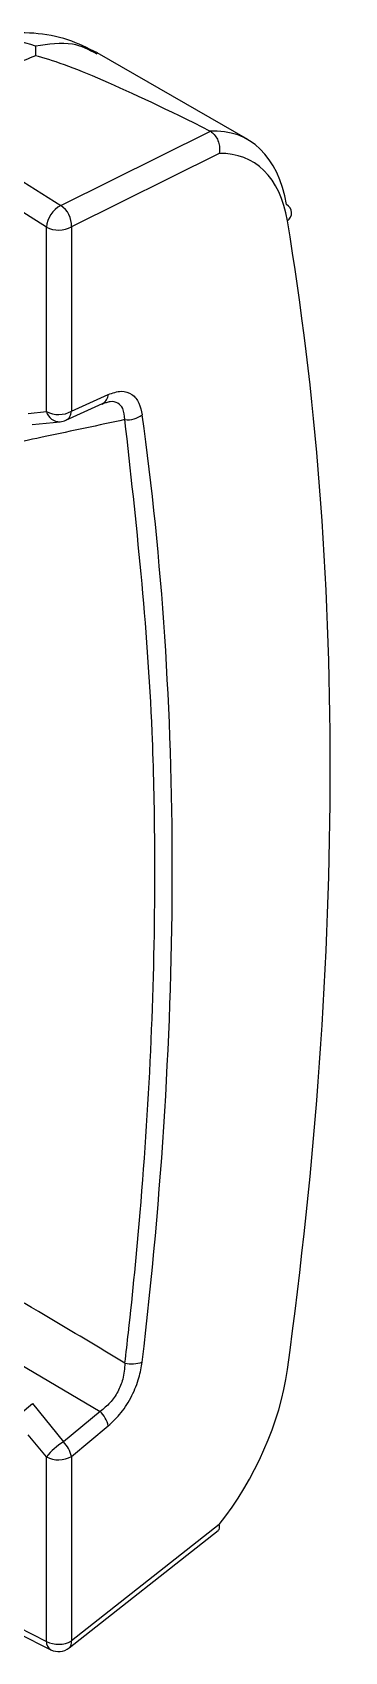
# Model space of a CAD drawing. Extents: x 2 to 136, y 1 to 99.
# Drawn here: x 17.69 to 17.87, y 84.103 to 85.035 of the extents above; entities that cross this region are included whole.
import ezdxf

# ---------------------------------------------------------------- set-up
doc = ezdxf.new("R2010")
doc.units = 0
doc.header["$MEASUREMENT"] = 0
doc.layers.add('OBJECT', color=7, linetype='CONTINUOUS')

msp = doc.modelspace()

# ---------------------------------------------------------------- linework, layer by layer
at = {"layer": 'OBJECT'}
for p, q in [((17.69238, 85.02729), (17.69234, 85.02176)), ((17.81449, 84.97345), (17.72783, 85.02347)), ((17.62807, 84.98509), (17.70679, 84.93557)), ((17.70679, 84.93557), (17.79297, 84.97827)), ((17.79297, 84.97827), (17.7927, 84.97842)), ((17.69855, 84.92308), (17.6269, 84.96814)), ((17.79804, 84.96547), (17.71299, 84.92334)), ((17.69855, 84.8169), (17.69855, 84.92308)), ((17.71299, 84.92334), (17.71299, 84.81715)), ((17.70969, 84.81191), (17.73086, 84.82153)), ((17.71299, 84.81715), (17.73415, 84.82677)), ((17.73297, 84.82203), (17.7314, 84.82163)), ((17.68815, 84.81588), (17.69855, 84.8169)), ((17.69031, 84.80948), (17.70652, 84.81106)), ((17.61909, 84.30637), (17.72951, 84.24147)), ((17.65728, 84.21839), (17.6905, 84.24592)), ((17.6905, 84.24592), (17.70834, 84.22393)), ((17.72951, 84.24147), (17.70834, 84.22393)), ((17.69855, 84.21527), (17.68815, 84.22807)), ((17.71299, 84.21552), (17.73415, 84.23307)), ((17.69855, 84.10908), (17.69855, 84.21527)), ((17.71299, 84.21552), (17.71299, 84.10934)), ((17.71174, 84.10535), (17.79753, 84.17294)), ((17.79804, 84.17636), (17.71299, 84.10934)), ((17.68205, 84.11742), (17.69855, 84.10908)), ((17.68205, 84.11388), (17.70104, 84.10428))]:
    msp.add_line(p, q, dxfattribs=at)
for centre, radius, start, end in [((17.7144, 84.92159), 0.01593, 118.57283, 174.61885), ((17.6994, 84.92414), 0.01361, 356.61778, 57.14319), ((17.83431, 84.93125), 0.00543, 303.42013, 62.44955), ((17.70553, 84.93664), 0.01525, 242.75324, 299.28003), ((17.72805, 84.82695), 0.0061, 297.35608, 358.3258), ((17.70553, 84.83046), 0.01525, 242.75324, 299.28003), ((17.70649, 84.81938), 0.00832, 197.39102, 270.24264), ((17.70555, 84.82101), 0.01, 275.56151, 294.44248), ((17.70689, 84.81733), 0.0061, 297.35523, 358.32444), ((17.74526, 84.82608), 0.01387, 263.82724, 307.5336), ((17.74785, 84.28578), 0.01696, 256.08616, 290.232), ((17.71848, 84.22989), 0.01599, 11.4411, 46.39167), ((17.72906, 84.19063), 0.03922, 121.88635, 141.08507), ((17.70553, 84.22883), 0.01525, 242.75324, 299.28003), ((17.69731, 84.21235), 0.016, 11.4435, 46.39001), ((17.70388, 84.1088), 0.00534, 177.00044, 237.89573), ((17.70553, 84.12264), 0.01525, 242.75324, 299.28003), ((17.70555, 84.1132), 0.01, 243.17761, 308.23609), ((17.7088, 84.10845), 0.00428, 313.41551, 11.95324)]:
    msp.add_arc(centre, radius, start, end, dxfattribs=at)
for centre, major_axis, ratio, start_param, end_param in [((19.2872, 83.98471), (1.61042, -1.03656), 0.039919, 2.784729, 3.025842), ((17.7574, 84.86784), (0.05582, 0.1063), 0.548821, 5.657508, 6.594129), ((17.76484, 84.86398), (0.05084, 0.09763), 0.546171, 5.655725, 6.577259), ((16.36173, 83.6493), (1.0353, 1.98807), 0.546171, 5.292217, 5.655725), ((16.31741, 83.62087), (1.00355, 1.9254), 0.546183, 5.319886, 5.628915), ((17.76484, 84.23523), (0.05084, 0.09763), 0.546171, 4.370683, 5.292217)]:
    msp.add_ellipse(centre, major_axis=major_axis, ratio=ratio, start_param=start_param, end_param=end_param, dxfattribs=at)
for points, knots in [([(17.72807, 85.02334), (17.72245, 85.02612), (17.71086, 85.03186), (17.69121, 85.03535), (17.67059, 85.03487), (17.65746, 85.03054), (17.65088, 85.02837)], [0, 0, 0, 0, 0.234436, 0.483458, 0.741033, 1, 1, 1, 1]), ([(17.69238, 85.02729), (17.68477, 85.02956), (17.67001, 85.03395), (17.65714, 85.03001), (17.6509, 85.0281)], [0, 0, 0, 0, 0.516059, 1, 1, 1, 1]), ([(17.72778, 85.02268), (17.72324, 85.02506), (17.71303, 85.03042), (17.69975, 85.02841), (17.69238, 85.02729)], [0, 0, 0, 0, 0.445445, 1, 1, 1, 1]), ([(17.69234, 85.02176), (17.68824, 85.02005), (17.66776, 85.01154), (17.58178, 84.97577), (17.41648, 84.90681), (17.26904, 84.8437), (17.18638, 84.80831)], [0, 0, 0, 0, 0.024148, 0.120739, 0.507103, 1, 1, 1, 1]), ([(17.79297, 84.97827), (17.79376, 84.97768), (17.79534, 84.97651), (17.79711, 84.9737), (17.79819, 84.97047), (17.79837, 84.96769), (17.79817, 84.96607), (17.79805, 84.96553), (17.79804, 84.96547)], [0, 0, 0, 0, 0.2192768, 0.4385033, 0.6592408, 0.8829816, 0.9858182, 1, 1, 1, 1]), ([(17.73071, 84.82129), (17.73137, 84.82164), (17.73245, 84.82222), (17.73279, 84.82221), (17.73292, 84.82221)], [0, 0, 0, 0, 0.618083, 1, 1, 1, 1]), ([(17.74377, 84.81229), (17.74355, 84.8146), (17.74316, 84.81871), (17.73985, 84.82202), (17.73635, 84.82306), (17.73374, 84.82227), (17.73297, 84.82203)], [0, 0, 0, 0, 0.346608, 0.61581, 0.885438, 1, 1, 1, 1]), ([(17.73415, 84.82677), (17.7367, 84.82764), (17.74181, 84.82939), (17.74802, 84.82735), (17.75215, 84.82239), (17.75322, 84.81742), (17.75372, 84.81508)], [0, 0, 0, 0, 0.2618794, 0.5244054, 0.7764165, 1, 1, 1, 1]), ([(17.74377, 84.81229), (17.72848, 84.80904), (17.70677, 84.80444), (17.685, 84.79979), (17.67857, 84.79841)], [0, 0, 0, 0, 0.7043889, 1, 1, 1, 1]), ([(17.74377, 84.26931), (17.74445, 84.27513), (17.74782, 84.3042), (17.75718, 84.40033), (17.76127, 84.49388), (17.7609, 84.58446), (17.75909, 84.67415), (17.75031, 84.75332), (17.74377, 84.81229)], [0, 0, 0, 0, 0.029968, 0.149857, 0.5, 0.529968, 0.649857, 1, 1, 1, 1]), ([(17.74377, 84.26931), (17.72848, 84.27843), (17.69229, 84.29999), (17.656, 84.32139), (17.63505, 84.33374)], [0, 0, 0, 0, 0.422662, 1, 1, 1, 1]), ([(17.74377, 84.26931), (17.74355, 84.26622), (17.74315, 84.26073), (17.73987, 84.25266), (17.73532, 84.24599), (17.73149, 84.24301), (17.72951, 84.24147)], [0, 0, 0, 0, 0.2953363, 0.5247161, 0.7544597, 1, 1, 1, 1]), ([(17.73415, 84.23307), (17.7367, 84.23547), (17.74181, 84.24028), (17.74802, 84.25028), (17.75215, 84.26055), (17.75322, 84.26688), (17.75372, 84.26986)], [0, 0, 0, 0, 0.2618794, 0.5244054, 0.7764165, 1, 1, 1, 1]), ([(17.79744, 84.17304), (17.79767, 84.1732), (17.79829, 84.17362), (17.79836, 84.17486), (17.79817, 84.17592), (17.79805, 84.17631), (17.79804, 84.17636)], [0, 0, 0, 0, 0.270247, 0.749399, 0.969629, 1, 1, 1, 1])]:
    msp.add_open_spline(points, degree=3, knots=knots, dxfattribs=at)

doc.saveas('drawing.dxf')
